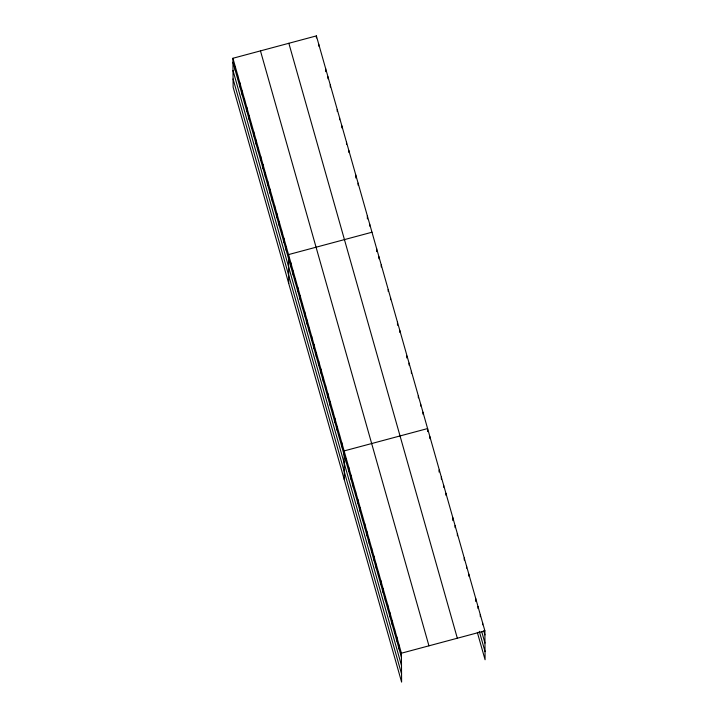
<?xml version="1.0" encoding="UTF-8"?>
<svg xmlns="http://www.w3.org/2000/svg" width="718" height="718" viewBox="0 0 718 718"><rect width="100%" height="100%" fill="white"/><g stroke="black" fill="none" stroke-linecap="round" stroke-linejoin="round"><path stroke-width="1.08" d="M232.919 58.266L401.407 653.2L401.613 682.1L233.117 87.156L232.919 58.266L316.387 35.9L484.883 630.844L485.081 659.734L477.344 632.432M371.987 232.228L288.519 254.594L288.726 283.493M401.407 653.2L484.883 630.844M483.761 630.835L484.91 634.883M481.814 631.957L484.964 643.086M479.292 631.31L485.027 651.54M288.842 43.277L457.33 638.221M260.463 50.879L428.951 645.823M232.946 62.304L401.434 657.248M233 70.508L401.497 665.451M233.063 78.953L401.55 673.897M482.586 622.748L482.604 624.768M480.297 614.662L480.315 616.681M478.009 606.566L478.017 608.586M475.711 598.48L475.738 601.505M468.836 574.203L468.854 576.222M466.547 566.116L466.565 568.135M464.259 558.021L464.268 560.04M457.384 533.743L457.393 535.772M455.086 525.657L455.104 527.676M452.798 517.561L452.825 520.595M445.923 493.293L445.941 495.312M443.634 485.197L443.643 487.217M441.346 477.111L441.355 479.13M439.057 470.03L439.075 472.049M429.885 436.652L429.902 438.671M427.614 431.59L427.596 428.565L344.119 450.922L344.326 479.821M422.956 412.204L422.974 414.223M420.64 404.019L420.658 406.038M418.325 395.842L418.343 397.862M411.378 371.296L411.387 373.315M409.063 363.12L409.072 365.139M406.747 355.949L406.765 357.968M399.791 330.397L399.809 332.416M397.476 322.211L397.494 325.245M399.118 645.114L399.145 649.153M396.83 637.019L396.857 641.066M394.532 628.932L394.559 632.971M390.529 297.674L390.538 299.693M392.243 620.837L392.27 624.884M388.205 289.498L388.223 291.517M389.955 612.75L389.982 616.789M387.657 604.655L387.693 608.693M385.369 596.568L385.395 600.607M381.258 264.951L381.276 266.97M383.08 588.473L383.107 592.512M378.942 256.775L378.951 258.794M380.782 580.386L380.818 584.425M376.627 248.59L376.645 251.623M378.494 572.291L378.521 576.33M376.205 564.204L376.232 568.243M373.907 556.109L373.943 560.148M369.671 224.052L369.689 226.071M371.619 548.014L371.646 552.061M367.356 215.867L367.383 218.9M369.33 539.927L369.357 543.966M367.042 531.832L367.069 535.879M364.744 523.745L364.771 527.784M362.455 515.65L362.482 519.697M358.094 183.144L358.102 185.172M360.167 507.563L360.194 511.602M355.778 174.968L355.796 178.001M357.869 499.468L357.896 503.515M355.581 491.381L355.607 495.42M353.292 483.286L353.319 487.334M348.822 150.43L348.84 152.449M350.994 475.199L351.021 479.238M346.507 142.245L346.525 144.264M348.706 467.104L348.733 471.152M346.417 459.017L346.444 463.056M341.876 125.883L341.885 127.903M339.56 117.707L339.569 119.727M341.804 442.746L341.831 446.784M337.236 109.522L337.254 111.541M339.488 434.561L339.515 438.608M337.173 426.384L337.2 430.423M334.857 418.199L334.884 422.247M330.289 84.984L330.307 87.004M332.542 410.023L332.569 414.062M327.973 76.799L327.982 78.827M330.226 401.838L330.253 405.885M325.658 68.623L325.676 71.656M327.902 393.661L327.938 397.7M325.586 385.476L325.613 389.524M323.271 377.3L323.297 381.339M318.702 44.076L318.72 46.105M320.955 369.115L320.982 373.163M316.387 35.9L316.405 37.919M318.639 360.939L318.666 364.977M316.324 352.762L316.351 356.801M314.008 344.577L314.035 348.616M311.684 336.401L311.72 340.44M309.368 328.216L309.395 332.254M307.053 320.04L307.08 324.078M304.737 311.854L304.764 315.893M302.422 303.678L302.449 307.717M300.106 295.493L300.133 299.541M297.791 287.317L297.817 291.355M295.475 279.131L295.502 283.179M293.15 270.955L293.186 274.994M290.835 262.77L290.862 266.818M286.204 246.409L286.231 250.456M283.888 238.232L283.915 242.271M281.573 230.047L281.6 234.095M279.257 221.871L279.284 225.91M276.933 213.695L276.969 217.733M274.617 205.51L274.644 209.548M272.301 197.333L272.328 201.372M269.986 189.148L270.013 193.187M267.67 180.972L267.697 185.011M265.355 172.787L265.382 176.834M263.039 164.61L263.066 168.649M260.724 156.425L260.751 160.473M258.399 148.249L258.435 152.288M256.084 140.064L256.111 144.112M253.768 131.888L253.795 135.926M251.453 123.702L251.479 127.75M249.137 115.526L249.164 119.565M246.821 107.341L246.848 111.389M244.506 99.165L244.533 103.204M242.181 90.98L242.217 95.027M239.866 82.803L239.893 86.842M237.55 74.627L237.577 78.666M235.235 66.442L235.262 70.481"/></g></svg>
